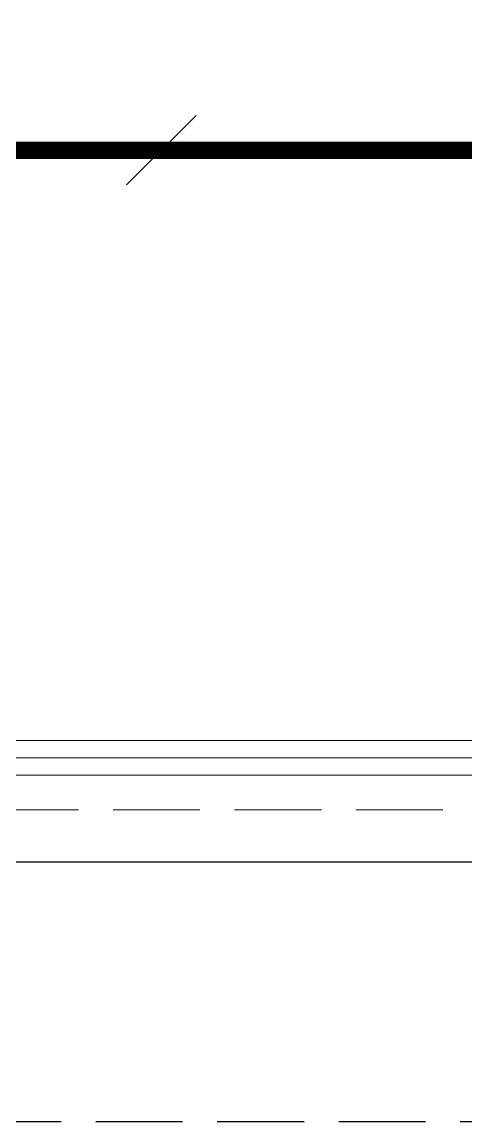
# Model space of a CAD drawing. Extents: x 3002737 to 4077523, y -995787 to -7267.
# Drawn here: x 3161175 to 3162454, y -786295 to -783122 of the extents above; entities that cross this region are included whole.
import ezdxf

# ---------------------------------------------------------------- set-up
doc = ezdxf.new("R2010")
doc.units = 0
doc.header["$LTSCALE"] = 1000
doc.header["$MEASUREMENT"] = 0
doc.linetypes.add('CENTER2', pattern=[1.125, 0.75, -0.125, 0.125, -0.125])
doc.linetypes.add('DASH', pattern=[0.35, 0.25, -0.1])
doc.layers.get('0').update_dxf_attribs({"linetype": 'CONTINUOUS'})
for name, color, linetype in [('!!电气', 1, 'CONTINUOUS'), ('SHTLN', 4, 'CONTINUOUS'), ('WIRE-接地', 2, 'CONTINUOUS'), ('卫生间', 6, 'CONTINUOUS'), ('看线', 185, 'CONTINUOUS')]:
    doc.layers.add(name, color=color, linetype=linetype)
doc.layers.add('平面-栏杆', color=56, linetype='CONTINUOUS', lineweight=15)
doc.layers.add('平面-看线', color=252, linetype='CONTINUOUS', lineweight=15)

# ---------------------------------------------------------------- blocks, each defined once
blk = doc.blocks.new('A$C148B7D8E')
at = {"layer": '卫生间', "color": 252, "linetype": 'DASH'}
blk.add_lwpolyline([(16100, 14000), (16100, 15400), (7700, 15400), (7700, 10800), (7300, 10800), (7300, 10000), (900, 10000), (900, 9000), (-900, 9000), (-900, -900), (1750, -900), (1750, -2100), (23450, -2100), (23450, -900), (25100, -900)], dxfattribs=at)
blk = doc.blocks.new('A$C66B635E3')
at = {"layer": '平面-栏杆', "color": 252}
for points in [[(33350, 50), (28700, 50)], [(33350, 0), (28700, 0)]]:
    blk.add_lwpolyline(points, dxfattribs=at)
at = {"layer": '平面-看线', "color": 252}
blk.add_lwpolyline([(33350, 100), (28700, 100)], dxfattribs=at)
at = {"layer": '平面-看线', "color": 252, "linetype": 'DASH'}
blk.add_lwpolyline([(33350, -100), (28700, -100)], dxfattribs=at)
at = {"layer": '看线', "color": 252, "ltscale": 0.5}
blk.add_lwpolyline([(28750, -250), (33350, -250)], dxfattribs=at)
at = {"color": 252, "xscale": -1}
blk.add_blockref('A$C148B7D8E', (50100, 1100), dxfattribs=at)
blk = doc.blocks.new('$TelecSys$00000008')
blk.add_line((0.4, 0.4), (-0.4, -0.4))

msp = doc.modelspace()

# ---------------------------------------------------------------- linework, layer by layer
at = {"layer": 'WIRE-接地', "color": 2, "linetype": 'CENTER2', "const_width": 50}
msp.add_lwpolyline([(3172945.2, -774394), (3172945.2, -775192.2), (3172945.2, -776194.6), (3181142.3, -776194.6), (3181142.3, -784097.2), (3178438.2, -784097.2), (3178438.2, -783506), (3171837, -783506), (3171837, -784703.7), (3171093.9, -784703.7), (3171093.9, -785300.3), (3166189.7, -785300.3), (3166189.7, -784699.2), (3165438, -784699.2), (3165438, -783492.4), (3158840, -783492.4), (3158840, -784099.6), (3153442.1, -784099.6)], dxfattribs=at)

# ---------------------------------------------------------------- block references
at = {"layer": '!!电气'}
msp.add_blockref('A$C66B635E3', (3131137.4, -785295.1), dxfattribs=at)
at = {"layer": 'SHTLN', "color": 2, "xscale": 250, "yscale": 250, "zscale": 250, "rotation": 180}
msp.add_blockref('$TelecSys$00000008', (3161576.5, -783492.4), dxfattribs=at)

doc.saveas('drawing.dxf')
